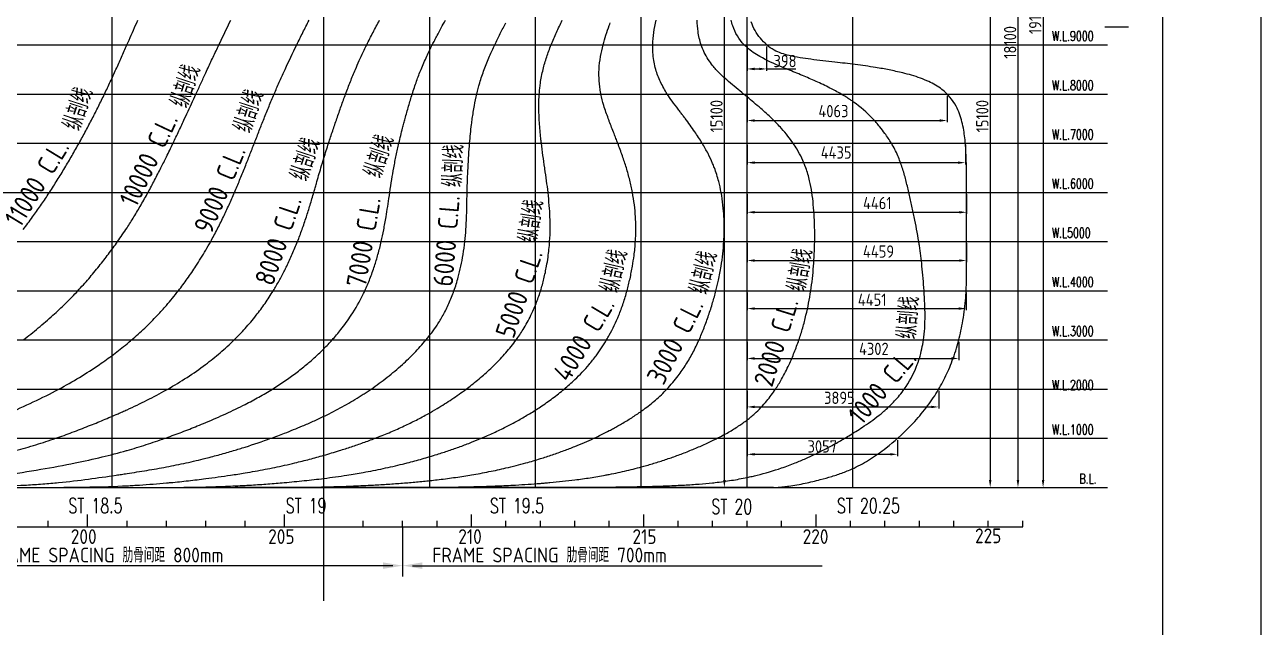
# Model space of a CAD drawing. Extents: x -990827 to -799530, y -79356 to 40656.
# Drawn here: x -824656 to -799530, y -46286 to -34035 of the extents above; entities that cross this region are included whole.
import ezdxf

# ---------------------------------------------------------------- set-up
doc = ezdxf.new("R2010")
doc.units = 0
doc.header["$MEASUREMENT"] = 0
doc.header["$PDMODE"] = 3
doc.header["$PDSIZE"] = 200
for name, color, linetype in [('CLOUND1', 7, 'Continuous'), ('grid', 7, 'Continuous'), ('sta', 7, 'Continuous')]:
    doc.layers.add(name, color=color, linetype=linetype)
doc.styles.add('ROMANS', font='romans.shx', dxfattribs={"width": 0.7, "height": 125})
doc.styles.get("Standard").update_dxf_attribs({"font": 'gbenor.shx', "bigfont": 'gbcbig.shx'})
doc.dimstyles.new('ISO-25', dxfattribs={"dimtxt": 250, "dimasz": 150, "dimexe": 35, "dimexo": 35, "dimgap": 35, "dimtad": 1, "dimdec": 0, "dimtxsty": 'Standard', "dimcen": 20, "dimclrd": 2, "dimclre": 2, "dimclrt": 2, "dimadec": 0, "dimazin": 0, "dimtfac": 1, "dimtdec": 0, "dimtmove": 0, "dimatfit": 3, "dimfxl": 1.25, "dimarcsym": 0})

# ---------------------------------------------------------------- blocks, each defined once
blk = doc.blocks.new('biaochi')
at = {"color": 253}
for p, q in [((-181560, 0), (0, 0)), ((-19800, 0), (-19800, 125)), ((-19000, 0), (-19000, 250)), ((-18200, 0), (-18200, 125)), ((-17400, 0), (-17400, 125)), ((-16600, 0), (-16600, 125)), ((-15800, 0), (-15800, 125)), ((-15000, 0), (-15000, 250)), ((-14200, 0), (-14200, 125)), ((-13400, 0), (-13400, 125)), ((-12600, 0), (-12600, 125)), ((-11900, 0), (-11900, 125)), ((-11200, 0), (-11200, 250)), ((-10500, 0), (-10500, 125)), ((-9800, 0), (-9800, 125)), ((-9100, 0), (-9100, 125)), ((-8400, 0), (-8400, 125)), ((-7700, 0), (-7700, 250)), ((-7000, 0), (-7000, 125)), ((-6300, 0), (-6300, 125)), ((-5600, 0), (-5600, 125)), ((-4900, 0), (-4900, 125)), ((-4200, 0), (-4200, 250)), ((-3500, 0), (-3500, 125)), ((-2800, 0), (-2800, 125)), ((-2100, 0), (-2100, 125)), ((-1400, 0), (-1400, 125)), ((-700, 0), (-700, 125)), ((0, 0), (0, 125)), ((-12600, -1), (-12600, -1008)), ((-12800, -790), (-21084, -790)), ((-12400, -790), (-4075, -790))]:
    blk.add_line(p, q, dxfattribs=at)
for points in [[(-13000, -723), (-13000, -856), (-12600, -790)], [(-12200, -723), (-12200, -856), (-12600, -790)]]:
    blk.add_solid(points, dxfattribs=at)
at = {"color": 253, "style": 'ROMANS', "width": 0.7}
for s, p in [('ST 18.5', (-19391, 280)), ('ST 19', (-14975, 280)), ('ST 19.5', (-10825, 280)), ('ST 20', (-6325, 260)), ('ST 20.25', (-3774, 280))]:
    blk.add_text(s, height=300, dxfattribs=at).set_placement(p)
at = {"color": 253}
for s, p in [('200', (-19342, -349)), ('205', (-15331, -349)), ('210', (-11469, -349)), ('215', (-7929, -349)), ('220', (-4471, -349)), ('225', (-969, -333)), ('FRAME SPACING 肋骨间距 800mm', (-21018, -724)), ('FRAME SPACING 肋骨间距 700mm', (-11995, -724))]:
    blk.add_text(s, height=300, dxfattribs=at).set_placement(p)
blk = doc.blocks.new('*D16')
at = {"layer": 'CLOUND1', "color": 2, "lineweight": -2, "transparency": 16777216}
for p, q in [((-809977, -34479), (-809977, -34969)), ((-809580, -34479), (-809580, -34969)), ((-809827, -34934), (-809730, -34934)), ((-809580, -34934), (-808984, -34934))]:
    blk.add_line(p, q, dxfattribs=at)
at = {"layer": 'CLOUND1', "color": 2, "transparency": 16777216}
for points in [[(-809827, -34909), (-809827, -34959), (-809977, -34934)], [(-809730, -34909), (-809730, -34959), (-809580, -34934)]]:
    blk.add_solid(points, dxfattribs=at)
at = {"layer": 'Defpoints', "color": 0, "transparency": 16777216}
for p in [(-809977, -34444), (-809580, -34444), (-809580, -34934)]:
    blk.add_point(p, dxfattribs=at)
at = {"layer": 'CLOUND1', "color": 2, "transparency": 16777216, "insert": (-809207, -34774), "char_height": 250, "attachment_point": 5}
blk.add_mtext('398', dxfattribs=at)
blk = doc.blocks.new('*D17')
at = {"layer": 'CLOUND1', "color": 2, "lineweight": -2, "transparency": 16777216}
for p, q in [((-809977, -35479), (-809977, -36018)), ((-805914, -35479), (-805914, -36018)), ((-809827, -35983), (-806064, -35983))]:
    blk.add_line(p, q, dxfattribs=at)
at = {"layer": 'CLOUND1', "color": 2, "transparency": 16777216}
for points in [[(-809827, -35958), (-809827, -36008), (-809977, -35983)], [(-806064, -35958), (-806064, -36008), (-805914, -35983)]]:
    blk.add_solid(points, dxfattribs=at)
at = {"layer": 'Defpoints', "color": 0, "transparency": 16777216}
for p in [(-809977, -35444), (-805914, -35444), (-805914, -35983)]:
    blk.add_point(p, dxfattribs=at)
at = {"layer": 'CLOUND1', "color": 2, "transparency": 16777216, "insert": (-808223, -35791), "char_height": 250, "attachment_point": 5}
blk.add_mtext('4063', dxfattribs=at)
blk = doc.blocks.new('*D18')
at = {"layer": 'CLOUND1', "color": 2, "lineweight": -2, "transparency": 16777216}
for p, q in [((-809977, -36479), (-809977, -36874)), ((-805543, -36479), (-805543, -36874)), ((-809827, -36839), (-805693, -36839))]:
    blk.add_line(p, q, dxfattribs=at)
at = {"layer": 'CLOUND1', "color": 2, "transparency": 16777216}
for points in [[(-809827, -36814), (-809827, -36864), (-809977, -36839)], [(-805693, -36814), (-805693, -36864), (-805543, -36839)]]:
    blk.add_solid(points, dxfattribs=at)
at = {"layer": 'Defpoints', "color": 0, "transparency": 16777216}
for p in [(-809977, -36444), (-805543, -36444), (-805543, -36839)]:
    blk.add_point(p, dxfattribs=at)
at = {"layer": 'CLOUND1', "color": 2, "transparency": 16777216, "insert": (-808168, -36633), "char_height": 250, "attachment_point": 5}
blk.add_mtext('4435', dxfattribs=at)
blk = doc.blocks.new('*D19')
at = {"layer": 'CLOUND1', "color": 2, "lineweight": -2, "transparency": 16777216}
for p, q in [((-809977, -37479), (-809977, -37883)), ((-805516, -37479), (-805516, -37883)), ((-809827, -37848), (-805666, -37848))]:
    blk.add_line(p, q, dxfattribs=at)
at = {"layer": 'CLOUND1', "color": 2, "transparency": 16777216}
for points in [[(-809827, -37823), (-809827, -37873), (-809977, -37848)], [(-805666, -37823), (-805666, -37873), (-805516, -37848)]]:
    blk.add_solid(points, dxfattribs=at)
at = {"layer": 'Defpoints', "color": 0, "transparency": 16777216}
for p in [(-809977, -37444), (-805516, -37444), (-805516, -37848)]:
    blk.add_point(p, dxfattribs=at)
at = {"layer": 'CLOUND1', "color": 2, "transparency": 16777216, "insert": (-807331, -37661), "char_height": 250, "attachment_point": 5}
blk.add_mtext('4461', dxfattribs=at)
blk = doc.blocks.new('*D20')
at = {"layer": 'CLOUND1', "color": 2, "lineweight": -2, "transparency": 16777216}
for p, q in [((-809977, -38479), (-809977, -38864)), ((-805518, -38479), (-805518, -38864)), ((-809827, -38829), (-805668, -38829))]:
    blk.add_line(p, q, dxfattribs=at)
at = {"layer": 'CLOUND1', "color": 2, "transparency": 16777216}
for points in [[(-809827, -38804), (-809827, -38854), (-809977, -38829)], [(-805668, -38804), (-805668, -38854), (-805518, -38829)]]:
    blk.add_solid(points, dxfattribs=at)
at = {"layer": 'Defpoints', "color": 0, "transparency": 16777216}
for p in [(-809977, -38444), (-805518, -38444), (-805518, -38829)]:
    blk.add_point(p, dxfattribs=at)
at = {"layer": 'CLOUND1', "color": 2, "transparency": 16777216, "insert": (-807307, -38646), "char_height": 250, "attachment_point": 5}
blk.add_mtext('4459', dxfattribs=at)
blk = doc.blocks.new('*D21')
at = {"layer": 'CLOUND1', "color": 2, "lineweight": -2, "transparency": 16777216}
for p, q in [((-809977, -39479), (-809977, -39841)), ((-805527, -39479), (-805527, -39841)), ((-809827, -39806), (-805677, -39806))]:
    blk.add_line(p, q, dxfattribs=at)
at = {"layer": 'CLOUND1', "color": 2, "transparency": 16777216}
for points in [[(-809827, -39781), (-809827, -39831), (-809977, -39806)], [(-805677, -39781), (-805677, -39831), (-805527, -39806)]]:
    blk.add_solid(points, dxfattribs=at)
at = {"layer": 'Defpoints', "color": 0, "transparency": 16777216}
for p in [(-809977, -39444), (-805527, -39444), (-805527, -39806)]:
    blk.add_point(p, dxfattribs=at)
at = {"layer": 'CLOUND1', "color": 2, "transparency": 16777216, "insert": (-807436, -39627), "char_height": 250, "attachment_point": 5}
blk.add_mtext('4451', dxfattribs=at)
blk = doc.blocks.new('*D22')
at = {"layer": 'CLOUND1', "color": 2, "lineweight": -2, "transparency": 16777216}
for p, q in [((-809977, -40479), (-809977, -40855)), ((-805676, -40479), (-805676, -40855)), ((-809827, -40820), (-805826, -40820))]:
    blk.add_line(p, q, dxfattribs=at)
at = {"layer": 'CLOUND1', "color": 2, "transparency": 16777216}
for points in [[(-809827, -40795), (-809827, -40845), (-809977, -40820)], [(-805826, -40795), (-805826, -40845), (-805676, -40820)]]:
    blk.add_solid(points, dxfattribs=at)
at = {"layer": 'Defpoints', "color": 0, "transparency": 16777216}
for p in [(-809977, -40444), (-805676, -40444), (-805676, -40820)]:
    blk.add_point(p, dxfattribs=at)
at = {"layer": 'CLOUND1', "color": 2, "transparency": 16777216, "insert": (-807402, -40625), "char_height": 250, "attachment_point": 5}
blk.add_mtext('4302', dxfattribs=at)
blk = doc.blocks.new('*D23')
at = {"layer": 'CLOUND1', "color": 2, "lineweight": -2, "transparency": 16777216}
for p, q in [((-809977, -41479), (-809977, -41841)), ((-806083, -41479), (-806083, -41841)), ((-809827, -41806), (-806233, -41806))]:
    blk.add_line(p, q, dxfattribs=at)
at = {"layer": 'CLOUND1', "color": 2, "transparency": 16777216}
for points in [[(-809827, -41781), (-809827, -41831), (-809977, -41806)], [(-806233, -41781), (-806233, -41831), (-806083, -41806)]]:
    blk.add_solid(points, dxfattribs=at)
at = {"layer": 'Defpoints', "color": 0, "transparency": 16777216}
for p in [(-809977, -41444), (-806083, -41444), (-806083, -41806)]:
    blk.add_point(p, dxfattribs=at)
at = {"layer": 'CLOUND1', "color": 2, "transparency": 16777216, "insert": (-808102, -41621), "char_height": 250, "attachment_point": 5}
blk.add_mtext('3895', dxfattribs=at)
blk = doc.blocks.new('*D24')
at = {"layer": 'CLOUND1', "color": 2, "lineweight": -2, "transparency": 16777216}
for p, q in [((-809977, -42479), (-809977, -42804)), ((-806920, -42479), (-806920, -42804)), ((-809827, -42769), (-807070, -42769))]:
    blk.add_line(p, q, dxfattribs=at)
at = {"layer": 'CLOUND1', "color": 2, "transparency": 16777216}
for points in [[(-809827, -42744), (-809827, -42794), (-809977, -42769)], [(-807070, -42744), (-807070, -42794), (-806920, -42769)]]:
    blk.add_solid(points, dxfattribs=at)
at = {"layer": 'Defpoints', "color": 0, "transparency": 16777216}
for p in [(-809977, -42444), (-806920, -42444), (-806920, -42769)]:
    blk.add_point(p, dxfattribs=at)
at = {"layer": 'CLOUND1', "color": 2, "transparency": 16777216, "insert": (-808449, -42609), "char_height": 250, "attachment_point": 5}
blk.add_mtext('3057', dxfattribs=at)
blk = doc.blocks.new('*D25')
at = {"layer": 'CLOUND1', "color": 2, "lineweight": -2, "transparency": 16777216}
for p, q in [((-810012, -28344), (-810474, -28344)), ((-810439, -43294), (-810439, -28494)), ((-810012, -43444), (-810474, -43444))]:
    blk.add_line(p, q, dxfattribs=at)
at = {"layer": 'CLOUND1', "color": 2, "transparency": 16777216}
for points in [[(-810464, -28494), (-810414, -28494), (-810439, -28344)], [(-810464, -43294), (-810414, -43294), (-810439, -43444)]]:
    blk.add_solid(points, dxfattribs=at)
at = {"layer": 'Defpoints', "color": 0, "transparency": 16777216}
for p in [(-810439, -28344), (-809977, -28344), (-809977, -43444)]:
    blk.add_point(p, dxfattribs=at)
at = {"layer": 'CLOUND1', "color": 2, "transparency": 16777216, "insert": (-810599, -35894), "char_height": 250, "attachment_point": 5, "rotation": 90}
blk.add_mtext('15100', dxfattribs=at)
blk = doc.blocks.new('*D27')
at = {"layer": 'CLOUND1', "color": 2, "lineweight": -2, "transparency": 16777216}
for p, q in [((-807664, -28344), (-805003, -28344)), ((-805038, -28494), (-805038, -43294)), ((-807664, -43444), (-805003, -43444))]:
    blk.add_line(p, q, dxfattribs=at)
at = {"layer": 'CLOUND1', "color": 2, "transparency": 16777216}
for points in [[(-805063, -28494), (-805013, -28494), (-805038, -28344)], [(-805063, -43294), (-805013, -43294), (-805038, -43444)]]:
    blk.add_solid(points, dxfattribs=at)
at = {"layer": 'Defpoints', "color": 0, "transparency": 16777216}
for p in [(-807699, -28344), (-807699, -43444), (-805038, -43444)]:
    blk.add_point(p, dxfattribs=at)
at = {"layer": 'CLOUND1', "color": 2, "transparency": 16777216, "insert": (-805198, -35894), "char_height": 250, "attachment_point": 5, "rotation": 90}
blk.add_mtext('15100', dxfattribs=at)
blk = doc.blocks.new('*D28')
at = {"layer": 'CLOUND1', "color": 2, "lineweight": -2, "transparency": 16777216}
for p, q in [((-805862, -25344), (-804438, -25344)), ((-804473, -25494), (-804473, -43294)), ((-805862, -43444), (-804438, -43444))]:
    blk.add_line(p, q, dxfattribs=at)
at = {"layer": 'CLOUND1', "color": 2, "transparency": 16777216}
for points in [[(-804498, -25494), (-804448, -25494), (-804473, -25344)], [(-804498, -43294), (-804448, -43294), (-804473, -43444)]]:
    blk.add_solid(points, dxfattribs=at)
at = {"layer": 'Defpoints', "color": 0, "transparency": 16777216}
for p in [(-805897, -25344), (-805897, -43444), (-804473, -43444)]:
    blk.add_point(p, dxfattribs=at)
at = {"layer": 'CLOUND1', "color": 2, "transparency": 16777216, "insert": (-804633, -34394), "char_height": 250, "attachment_point": 5, "rotation": 90}
blk.add_mtext('18100', dxfattribs=at)
blk = doc.blocks.new('*D29')
at = {"layer": 'CLOUND1', "color": 2, "lineweight": -2, "transparency": 16777216}
for p, q in [((-805262, -24344), (-803928, -24344)), ((-803963, -24494), (-803963, -43294)), ((-805827, -43444), (-803928, -43444))]:
    blk.add_line(p, q, dxfattribs=at)
at = {"layer": 'CLOUND1', "color": 2, "transparency": 16777216}
for points in [[(-803988, -24494), (-803938, -24494), (-803963, -24344)], [(-803988, -43294), (-803938, -43294), (-803963, -43444)]]:
    blk.add_solid(points, dxfattribs=at)
at = {"layer": 'Defpoints', "color": 0, "transparency": 16777216}
for p in [(-805297, -24344), (-805862, -43444), (-803963, -43444)]:
    blk.add_point(p, dxfattribs=at)
at = {"layer": 'CLOUND1', "color": 2, "transparency": 16777216, "insert": (-804123, -33894), "char_height": 250, "attachment_point": 5, "rotation": 90}
blk.add_mtext('19100', dxfattribs=at)

msp = doc.modelspace()

# ---------------------------------------------------------------- linework, layer by layer
msp.add_line((-799529.8, -79355.7), (-799529.8, 4644.3))
at = {"color": 2}
msp.add_line((-809439.8, -43443.5), (-820380.4, -43443.5), dxfattribs=at)
at = {"color": 6}
msp.add_lwpolyline([(-801529.8, -77355.7), (-801529.8, 2644.3)], dxfattribs=at)
at = {"color": 171}
for points in [[(-824686, -38197.6, 0.0070254), (-824496.2, -37943.5, 0.0059725), (-824334.9, -37715.5, 0.0055279), (-824177.4, -37481.6), (-824152.5, -37443.5, 0.0053286), (-823994.8, -37196.2, 0.0044219), (-823840.6, -36943.5, 0.0040143), (-823695, -36695.6, 0.0037957), (-823552.2, -36443.5, 0.0036954), (-823416.6, -36195.6, 0.0039094), (-823283.7, -35943.5, 0.0037795), (-823157.7, -35695.5, 0.0034678), (-823034.3, -35443.5, 0.0031472), (-822916.7, -35195.1, 0.0025361), (-822801.1, -34943.5, 0.0020187), (-822689.2, -34694.3, 0.0006684), (-822578.4, -34443.5), (-822535.7, -34346.7, -0.0000696), (-822446.8, -34144.8, -0.0010296), (-822357.5, -33943.5, -0.0016247)], [(-863868.4, -43443.5), (-819521.6, -43443.5, 0.0008977), (-819377.4, -43443.3, 0.0025098), (-818975.3, -43439.8, 0.0026115), (-818577.4, -43432.3, 0.0027524), (-818175, -43420.4, 0.0030675), (-817777.4, -43404, 0.0016434), (-817570.1, -43393.5, 0.0025634), (-817272, -43375.9, 0.0033375), (-816977.4, -43355, 0.0017469), (-816836, -43343.5, 0.0037232), (-816554.6, -43317.6, 0.0043171), (-816277.4, -43287.5, 0.0056927), (-815940.5, -43244.1, 0.0065477), (-815611.1, -43193.5), (-815577.4, -43187.8, 0.0074406), (-815222.5, -43122.1, 0.0080333), (-814877.4, -43047, 0.0049395), (-814672.9, -42997, 0.0050054), (-814472.1, -42943.5, 0.003761), (-814323.8, -42901.3, 0.0038408), (-814177.4, -42857.2, 0.0066235), (-813933.5, -42778.1, 0.0070643), (-813695.4, -42693.5, 0.0067881), (-813477.4, -42609.3, 0.0063165), (-813283.4, -42528.5, 0.006625), (-813093.7, -42443.5, 0.0058487), (-812933.9, -42367.2, 0.0063021), (-812777.4, -42287.7, 0.0036511), (-812690.1, -42241.1, 0.003742), (-812604, -42193.5, 0.0098102), (-812398, -42072.3, 0.012395), (-812199.8, -41943.5, 0.0042325), (-812138.1, -41900.5, 0.0044403), (-812077.4, -41856.5, 0.0193542), (-811839.2, -41666, 0.0248405), (-811606.4, -41443.5, 0.0141428), (-811488.3, -41311.6, 0.0137742), (-811377.4, -41172.9, 0.0106145), (-811296.1, -41060.2, 0.0104141), (-811219.1, -40943.5, 0.0196571), (-811079, -40700.7, 0.0158364), (-810954.1, -40443.5, 0.0130079), (-810851.9, -40198.2, 0.010282), (-810759.5, -39943.5, 0.0095425), (-810677.4, -39686, 0.0045355), (-810642.8, -39565.7, 0.0050828), (-810610.1, -39443.5, 0.0093591), (-810559.5, -39229.5, 0.0137887), (-810505.7, -38943.5, 0.0245961), (-810450.9, -38443.5, 0.0097214), (-810443.2, -38254.5, 0.018621), (-810448.3, -37943.5, 0.0130806), (-810467.5, -37701.4, 0.0186864), (-810504.7, -37443.5, 0.0179043), (-810552.7, -37224.9, 0.0278335), (-810642.1, -36943.5, 0.0091486), (-810677.4, -36855.6, 0.0198404), (-810771.2, -36656.1, 0.016094), (-810890.6, -36443.5, 0.0151193), (-811042, -36209.3, 0.0103102), (-811233.7, -35943.5, 0.0017209), (-811280.9, -35881.3, 0.0003161), (-811328.5, -35819, -0.0000368), (-811353, -35787, -0.00045), (-811377.4, -35755, -0.0054482), (-811499.9, -35590.7, -0.0152063), (-811600.5, -35443.5, -0.0314584), (-811737, -35197.2, -0.0411257), (-811832.7, -34943.5, -0.0481965), (-811887.6, -34646.4, -0.0274111), (-811893.9, -34443.5, -0.0294494), (-811873.3, -34193.4, -0.0190263), (-811828, -33943.5, -0.0159335)], [(-863868.4, -43443.5), (-814362.8, -43443.5), (-814177.4, -43443.5, 0.000349), (-813827, -43443, 0.0008435), (-813477.4, -43441.6, 0.0009245), (-813126.8, -43439.1, 0.0006768), (-812777.4, -43435.4, 0.0008819), (-812426.4, -43430.7, 0.001948), (-812077.4, -43424, 0.0025431), (-811725.2, -43414, 0.0036912), (-811377.4, -43399.9, 0.0007608), (-811314.6, -43396.8, 0.0008743), (-811252, -43393.5, 0.0050729), (-810952.1, -43374.1, 0.0077746), (-810677.4, -43349.3, 0.0017295), (-810624.8, -43343.5, 0.0115842), (-810293.9, -43298.3, 0.0121142), (-809977.4, -43239.6, 0.0040699), (-809875.5, -43217.3, 0.0043287), (-809775.1, -43193.5, 0.0223028), (-809277.4, -43047.4, 0.0064059), (-809136.1, -42996.9, 0.0061665), (-808997.8, -42943.5, 0.0094117), (-808784.3, -42853.4, 0.0085544), (-808577.4, -42757.2, 0.0025829), (-808513.3, -42725.6, 0.0024523), (-808449.8, -42693.5, 0.0083832), (-808220.3, -42571.3, 0.0063583), (-807996.7, -42443.5, 0.003296), (-807877.4, -42372.3, 0.0046342), (-807735.1, -42284.2, 0.0065839), (-807595.6, -42193.5, 0.0101446), (-807421.9, -42072.2, 0.0146537), (-807256, -41943.5, 0.0039745), (-807216.4, -41910.4, 0.0042568), (-807177.4, -41876.7, 0.0245528), (-806980.4, -41685.3, 0.0338666), (-806783.6, -41443.5, 0.0607626), (-806532.9, -40977.9, 0.0041073), (-806519.8, -40943.5, 0.0072555), (-806497.8, -40881.8, 0.0071739), (-806477.4, -40818.6, 0.0209853), (-806426.7, -40625.2, 0.0174319), (-806393.7, -40443.5, 0.0200911), (-806369.2, -40209.5, 0.016935), (-806361, -39943.5, 0.0113051), (-806367, -39710.8, 0.0035948), (-806381.9, -39443.5, 0.0050335), (-806400.2, -39192.5, 0.0060462), (-806424, -38943.5, 0.0051889), (-806448.7, -38733.9, 0.0045545), (-806477.4, -38525.8, 0.0009186), (-806483.5, -38484.6, 0.0011043), (-806489.8, -38443.5, 0.0066622), (-806532.3, -38192.4, 0.0050439), (-806580.4, -37943.5, 0.0043165), (-806633.8, -37692.8, 0.0028061), (-806690.6, -37443.5, 0.0051707), (-806752.2, -37191.5, 0.0162219), (-806824.2, -36943.5, 0.0215407), (-806915.4, -36699.7, 0.0335747), (-807045, -36443.5, 0.0137925), (-807108.5, -36342.9, 0.0101939), (-807177.4, -36244.5, 0.0134801), (-807281.1, -36110.4, 0.0193032), (-807428.5, -35943.5, 0.0459241), (-807813.8, -35607.8, 0.0067462), (-807877.4, -35563.2, 0.0092893), (-807970.3, -35502.5, 0.0084406), (-808067.8, -35443.5, 0.0160062), (-808293.6, -35321.6, 0.0097108), (-808577.4, -35186.8, 0.0064898), (-808851.7, -35067.3, 0.0040206), (-809152.6, -34943.5), (-809178.9, -34933, -0.0003821), (-809228.3, -34913.1, -0.0017326), (-809277.4, -34893.1, -0.0283506), (-809720.5, -34681, -0.0552524), (-809977.4, -34500.1, -0.0091979), (-810007.9, -34472.1, -0.0096646), (-810036.8, -34443.5, -0.1170008), (-810269.2, -34054.5, -0.0249964), (-810298.2, -33943.5, -0.0439665)], [(-825087.4, -43193.5, 0.0060319), (-824327.2, -43074.1, 0.0084298), (-823628.7, -42943.5, 0.0080288), (-823084.5, -42823.1, 0.0106194), (-822587.3, -42693.5), (-822577.4, -42690.7, 0.0087251), (-822187.5, -42572.4, 0.0070647), (-821806.7, -42443.5), (-821777.4, -42433.1, 0.0054716), (-821460.5, -42316.2, 0.0050782), (-821148.4, -42193.5, 0.00287), (-820977.4, -42123.2, 0.0038565), (-820770.8, -42034.9, 0.0047208), (-820566.8, -41943.5, 0.0049986), (-820370.5, -41851, 0.0057905), (-820177.4, -41754.8, 0.0093262), (-819896.5, -41604.2, 0.0111359), (-819624.3, -41443.5, 0.0054895), (-819499.7, -41364.4, 0.0057484), (-819377.4, -41282.6, 0.0114135), (-819148.6, -41118.2, 0.0124496), (-818928.6, -40943.5, 0.0109665), (-818749.5, -40787.1, 0.0117979), (-818577.4, -40622.5, 0.0062994), (-818491.6, -40534.3, 0.0067322), (-818407.9, -40443.5, 0.0155992), (-818231.2, -40233.9, 0.0223097), (-818021.8, -39943.5, 0.0313663), (-817777.4, -39514.2, 0.0049055), (-817743.7, -39443.5, 0.0159763), (-817640.1, -39200.5, 0.0143296), (-817548.5, -38943.5, 0.0118818), (-817477.7, -38706.7, 0.0105083), (-817411.8, -38443.5, 0.0082277), (-817361.5, -38204.9, 0.006212), (-817314.2, -37943.5, 0.0037787), (-817279.6, -37728, 0.0007484), (-817246.7, -37510.4), (-817236.7, -37443.5, -0.0018038), (-817196.8, -37183.9, -0.0055038), (-817156.2, -36943.5, -0.0067028), (-817107, -36690.5, -0.0056237), (-817052.7, -36443.5, -0.003252), (-817015.8, -36288.9, -0.0027367), (-816977.4, -36136.1, -0.001619), (-816952.2, -36039.5, -0.0014312), (-816926.6, -35943.5, -0.0042373), (-816856.1, -35691, -0.0065944), (-816781.2, -35443.5, -0.0085737), (-816693, -35181.1, -0.0110969), (-816602.6, -34943.5, -0.0128358), (-816484.7, -34673.4, -0.0070094), (-816373.4, -34443.5, -0.0024074), (-816325.7, -34349.7, -0.0022681), (-816277.4, -34256.7, -0.0036771), (-816193.1, -34099.1, -0.0030847), (-816107.2, -33943.5, -0.0044216)], [(-825013, -41943.5, 0.008388), (-824480.8, -41704, 0.0132136), (-823963, -41443.5, 0.012538), (-823542.7, -41204.3, 0.0142928), (-823137.1, -40943.5, 0.010945), (-822852.7, -40739.8, 0.0119719), (-822577.4, -40522.7, 0.004331), (-822483.4, -40443.5, 0.0130274), (-822215.8, -40201.6, 0.0136991), (-821959.3, -39943.5, 0.0101545), (-821777.4, -39742.2, 0.0070362), (-821653.5, -39595.2, 0.0068332), (-821532.8, -39443.5, 0.0104604), (-821351.6, -39199, 0.0099409), (-821177.9, -38943.5, 0.0059357), (-821076.3, -38783.4, 0.005748), (-820977.4, -38619.2, 0.0059496), (-820877.2, -38443.5, 0.0078535), (-820745.6, -38197.4, 0.0068745), (-820619.3, -37943.5, 0.0059514), (-820504.2, -37696.3, 0.0044872), (-820392.8, -37443.5, 0.0037523), (-820288.3, -37195.3, 0.0027451), (-820186.1, -36943.5), (-820177.4, -36921.9, 0.0016632), (-820083.2, -36683.2, 0.0003732), (-819989.7, -36443.5), (-819982.8, -36425.9, -0.0003357), (-819888.6, -36184.2, -0.0016071), (-819793.7, -35943.5, -0.0024019), (-819692.1, -35691.8, -0.0039224), (-819588.2, -35443.5, -0.003937), (-819484, -35205.1, -0.0028371), (-819377.4, -34970), (-819365.2, -34943.5, -0.0052384), (-819128.1, -34443.5, -0.0025891), (-819004, -34192.2, -0.0023484), (-818878.2, -33943.5, -0.0024002)], [(-824718.8, -43443.5, 0.0007402), (-824447.8, -43443.1, 0.0004017), (-824177.4, -43442.1, 0.0026875), (-823329.6, -43433.8, 0.0092144), (-822577.4, -43408.5, 0.0017875), (-822449.6, -43401.4, 0.0012949), (-822322.5, -43393.5, 0.002771), (-822048.2, -43374.3, 0.0037168), (-821777.4, -43351.8, 0.0012277), (-821688.7, -43343.5, 0.0044424), (-821330.2, -43306.1, 0.0036134), (-820977.4, -43263.4, 0.0025123), (-820724.1, -43229.6, 0.0027498), (-820473.3, -43193.5, 0.0017607), (-820324.8, -43170.8, 0.0021111), (-820177.4, -43147, 0.0063677), (-819772.2, -43074.6, 0.0074091), (-819377.4, -42992.8, 0.0041713), (-819164.5, -42943.5, 0.0057634), (-818868, -42868.6, 0.0054239), (-818577.4, -42788.3, 0.002895), (-818418.9, -42741.6, 0.0027308), (-818262.1, -42693.5, 0.0044319), (-818017.6, -42614.7, 0.0053206), (-817777.4, -42532, 0.0028513), (-817656.9, -42488.3, 0.0029875), (-817537.6, -42443.5, 0.0076808), (-817253.3, -42329.7, 0.0092181), (-816977.4, -42208.3), (-816945.7, -42193.5, 0.0089685), (-816697.8, -42072.1, 0.0093602), (-816457.9, -41943.5, 0.0072608), (-816277.4, -41838.9, 0.0126047), (-815975.5, -41647.5, 0.0130836), (-815687.6, -41443.5, 0.0053038), (-815577.4, -41359.2, 0.0130995), (-815333.1, -41157.5, 0.0159998), (-815102.6, -40943.5, 0.0090166), (-814987.7, -40825.6, 0.0100135), (-814877.4, -40703.5, 0.0105553), (-814771.5, -40575.9, 0.0114059), (-814670.9, -40443.5, 0.0180511), (-814530, -40233.2, 0.0252125), (-814370.3, -39943.5, 0.0193816), (-814266.1, -39706.8, 0.017757), (-814177.4, -39456.1), (-814173.5, -39443.5, 0.0159117), (-814106.1, -39199.5, 0.0144078), (-814051.8, -38943.5, 0.0099768), (-814022.4, -38761.4, 0.0180348), (-813989.3, -38443.5, 0.0154197), (-813979.1, -38168.3, 0.0119003), (-813983.1, -37943.5, 0.0103874), (-813997.4, -37713, 0.0056834), (-814022.9, -37443.5, 0.0079964), (-814051.6, -37209.1, 0.0016234), (-814086.2, -36965.5), (-814089.4, -36943.5, -0.0013218), (-814125.1, -36693, -0.0048156), (-814157.6, -36443.5, -0.0021378), (-814167.9, -36354.3, -0.0024839), (-814177.4, -36265.4, -0.0051526), (-814192.2, -36103.8, -0.0070838), (-814202.8, -35943.5, -0.0136054), (-814209.4, -35683.1, -0.0174579), (-814200.5, -35443.5, -0.0086164), (-814190.8, -35334.8, -0.0088376), (-814177.4, -35227.2, -0.0120164), (-814153.5, -35084.3, -0.0122819), (-814122.8, -34943.5, -0.0211407), (-814049.8, -34690.5, -0.0149165), (-813958.6, -34443.5, -0.0120921), (-813850, -34192, -0.005198), (-813732.4, -33943.5, -0.0035318)]]:
    msp.add_lwpolyline(points, format="xyb", dxfattribs=at)
at = {"color": 151}
for points in [[(-824685.1, -40443.5, 0.00981), (-824380.4, -40200.3, 0.0104818), (-824084.3, -39943.5, 0.0099353), (-823825.6, -39700, 0.0111451), (-823575.3, -39443.5, 0.0101124), (-823356.1, -39199.1, 0.0089763), (-823144.1, -38943.5, 0.0079298), (-822953.8, -38697.8, 0.0072824), (-822769, -38443.5, 0.0039382), (-822672.4, -38304.1, 0.0043609), (-822577.4, -38162, 0.0034179), (-822507.3, -38053.6, 0.0036316), (-822438.4, -37943.5, 0.0075907), (-822291.6, -37697.2, 0.0057449), (-822149.5, -37443.5, 0.0046975), (-822017.3, -37195.7, 0.0031517), (-821887.9, -36943.5, 0.0023243), (-821777.4, -36722.2, 0.0013619), (-821709.3, -36583.3, 0.0012322), (-821641.7, -36443.5, 0.0020361), (-821523.2, -36194.5, 0.0015786), (-821405.9, -35943.5, 0.0009853), (-821313.6, -35743.2, 0.0001405), (-821221.6, -35542.3), (-821176.4, -35443.5, -0.0004667), (-821077.1, -35227.3, -0.0010924), (-820977.4, -35011.8), (-820945.6, -34943.5, -0.0011123), (-820827.8, -34693, -0.0009022), (-820709.4, -34443.5, -0.0017161), (-820468.8, -33943.5, -0.0010617)], [(-863868.4, -43443.5), (-817022.6, -43443.5), (-816977.4, -43443.5, 0.0010785), (-816626.5, -43442.5, 0.0013475), (-816277.4, -43439.9, 0.0015509), (-815926.1, -43435.2, 0.0020211), (-815577.4, -43428, 0.0023833), (-815225.4, -43417.7, 0.0033024), (-814877.4, -43403.6, 0.0019758), (-814680.8, -43393.5, 0.0026605), (-814427.6, -43378.2, 0.0033272), (-814177.4, -43360.1, 0.0013989), (-814079.8, -43352.1, 0.0015111), (-813982.8, -43343.5, 0.0042009), (-813728, -43318.2, 0.0046877), (-813477.4, -43288.8, 0.0064145), (-813164.8, -43245, 0.0078481), (-812860.4, -43193.5, 0.0022831), (-812777.4, -43177.7, 0.0099645), (-812421.2, -43101, 0.0098115), (-812077.4, -43012.5, 0.006821), (-811842.2, -42943.5, 0.0069783), (-811607, -42867.5, 0.0070786), (-811377.4, -42786, 0.007522), (-811139, -42693.5, 0.0077839), (-810904.9, -42594.4, 0.0088102), (-810677.4, -42489, 0.0019154), (-810631.3, -42466.4, 0.0021194), (-810585.5, -42443.5, 0.0124734), (-810355.2, -42319.9, 0.0169146), (-810149.8, -42193.5, 0.0083592), (-810062.2, -42133.4, 0.0094629), (-809977.4, -42070.6, 0.0094217), (-809899.8, -42008.4, 0.0102523), (-809825.1, -41943.5, 0.0368529), (-809577.6, -41684.1, 0.0259672), (-809399.8, -41443.5, 0.0093759), (-809337.1, -41344.7, 0.008352), (-809277.4, -41243, 0.0109339), (-809198.5, -41095.6, 0.0090505), (-809124.7, -40943.5, 0.0133621), (-809019.2, -40698.8, 0.0129281), (-808924.8, -40443.5, 0.0119001), (-808847.7, -40198.3, 0.0115952), (-808780.6, -39943.5, 0.0107366), (-808727.5, -39697.9, 0.010299), (-808683.6, -39443.5, 0.0094809), (-808651.1, -39197.5, 0.0087994), (-808627, -38943.5, 0.0080427), (-808611.9, -38697, 0.0072773), (-808604.2, -38443.5, 0.0068622), (-808603.7, -38221.3, 0.0114489), (-808613.3, -37943.5, 0.0078339), (-808631.7, -37692.7, 0.0158737), (-808661.8, -37443.5, 0.018929), (-808707.3, -37207.4, 0.0294623), (-808785.1, -36943.5, 0.0476136), (-808962.9, -36566.5, 0.0159074), (-809041.4, -36443.5, 0.0181557), (-809148.4, -36298.4, 0.0151739), (-809277.4, -36146.1, 0.0093669), (-809372.5, -36044.4, 0.0079327), (-809473.5, -35943.5, 0.0138142), (-809701, -35735.3, 0.0062291), (-809977.4, -35501.9, 0.000478), (-810013, -35472.7, 0.0002698), (-810048.6, -35443.5), (-810084.7, -35414, -0.0068433), (-810391.6, -35156.3, -0.0307216), (-810609.4, -34943.5, -0.0071099), (-810644.3, -34903.8, -0.0080499), (-810677.4, -34863.8, -0.0250124), (-810765.5, -34741.6, -0.0611542), (-810910.7, -34443.5, -0.0489466), (-810974.9, -34172.8, -0.0306444), (-810991.9, -33943.5, -0.0288175)], [(-863868.4, -43443.5), (-822173.6, -43443.5, 0.0004944), (-821975.3, -43443.3, 0.0005979), (-821777.4, -43442.7, 0.0016571), (-821375.3, -43439.7, 0.0033415), (-820977.4, -43432.7, 0.003892), (-820574.2, -43419.8, 0.0039848), (-820177.4, -43400.9, 0.0013264), (-820051, -43393.5, 0.0035126), (-819714.2, -43370.6, 0.0030975), (-819381.7, -43343.5, 0.0039705), (-818976, -43304.7, 0.0052898), (-818577.4, -43259.2, 0.0035168), (-818341.1, -43227.9, 0.0040843), (-818108.2, -43193.5, 0.0061157), (-817777.4, -43137.8, 0.007758), (-817371.7, -43057.7, 0.0081464), (-816977.4, -42966.8, 0.001936), (-816884.8, -42943.5, 0.006487), (-816577.6, -42860.6, 0.0066721), (-816277.4, -42771.1, 0.0027509), (-816157.6, -42732.8, 0.0029113), (-816039, -42693.5, 0.0060021), (-815805.7, -42611.5, 0.0065663), (-815577.4, -42524.8, 0.0060476), (-815378.6, -42443.5, 0.008204), (-815124.3, -42330.9, 0.0089786), (-814877.4, -42211.4), (-814842.5, -42193.5, 0.0088259), (-814615.5, -42071.9, 0.0093245), (-814395.6, -41943.5, 0.004872), (-814285.5, -41875, 0.0050539), (-814177.4, -41804.7, 0.0127343), (-813928.6, -41630.1, 0.0153887), (-813692.4, -41443.5, 0.0078495), (-813583.2, -41348.8, 0.0082907), (-813477.4, -41250.8, 0.0126164), (-813328.7, -41101, 0.0137549), (-813188, -40943.5, 0.0153372), (-813045.8, -40764.4, 0.0266275), (-812832.4, -40443.5, 0.0076422), (-812777.4, -40347.1, 0.0149471), (-812676.5, -40150, 0.0142288), (-812585.6, -39943.5, 0.0156457), (-812495.1, -39699.5, 0.0142148), (-812417.2, -39443.5, 0.0125866), (-812356.8, -39198.4, 0.0113992), (-812306.8, -38943.5, 0.0099289), (-812274.3, -38730.3, 0.0166451), (-812246.1, -38443.5, 0.0063366), (-812240.7, -38339, 0.0250912), (-812245, -37943.5, 0.0160971), (-812268.2, -37695.1, 0.0151663), (-812307.7, -37443.5, 0.0143043), (-812361.9, -37195, 0.012684), (-812431.1, -36943.5, 0.0107451), (-812509.9, -36702.4, 0.0071979), (-812604.8, -36443.5, 0.0019541), (-812642.7, -36345.5, 0.0003595), (-812681.3, -36247.4, -0.0006185), (-812729.9, -36123.4, -0.0031312), (-812777.4, -35999.7, -0.0008855), (-812787.9, -35971.6, -0.000983), (-812798.3, -35943.5, -0.0130886), (-812889, -35675.7, -0.0251814), (-812948.3, -35443.5, -0.0040012), (-812954.5, -35411.5, -0.0592522), (-812985.1, -34943.5, -0.0305031), (-812955.4, -34683.2, -0.0202274), (-812902.9, -34443.5, -0.0140048), (-812844.9, -34244.9, -0.009264), (-812777.4, -34048.2, -0.0021315), (-812758.1, -33995.8, -0.0019421)], [(-825541.3, -43428.9, 0.0096175), (-824620.9, -43393.5, 0.0043995), (-824290.6, -43371.5, 0.0054479), (-823966.1, -43343.5, 0.0094716), (-823358.6, -43272.8, 0.0030055), (-822800.3, -43193.5, 0.0003874), (-822688.8, -43176.9, 0.0007858), (-822577.4, -43160.1, 0.0035621), (-822174.4, -43095.5, 0.0051455), (-821777.4, -43024.9, 0.0030851), (-821575.2, -42985.4, 0.0039963), (-821375.4, -42943.5, 0.0041974), (-821175.1, -42898.1, 0.0038394), (-820977.4, -42849.9, 0.0054977), (-820691.1, -42774.4, 0.0055743), (-820410.1, -42693.5, 0.0023089), (-820293.3, -42657.9, 0.0021537), (-820177.4, -42621.5, 0.0094506), (-819654.4, -42443.5, 0.0025149), (-819515.3, -42392.5, 0.0026071), (-819377.4, -42340.2, 0.003691), (-819194, -42268.1, 0.0043812), (-819013, -42193.5, 0.0058505), (-818793, -42097.6, 0.0068224), (-818577.4, -41997, 0.0037537), (-818468.9, -41943.5, 0.0131474), (-818115.4, -41754.3, 0.0137161), (-817777.4, -41549.2, 0.0034059), (-817697.4, -41496.9, 0.0036171), (-817618.4, -41443.5, 0.0160479), (-817290.9, -41203.3, 0.0174044), (-816982.5, -40943.5, 0.0157829), (-816740.4, -40710.5, 0.0210216), (-816501, -40443.5, 0.0119508), (-816385.8, -40296.5, 0.0138917), (-816277.4, -40142.5, 0.0091018), (-816215.1, -40044.7, 0.0103084), (-816156.1, -39943.5, 0.0230351), (-816036.2, -39702.4, 0.0189785), (-815933.5, -39443.5, 0.0182969), (-815847.7, -39169.2, 0.0140622), (-815792.9, -38943.5, 0.0134556), (-815749, -38707, 0.0113801), (-815713.6, -38443.5, 0.0096244), (-815691, -38198, 0.0090542), (-815677.2, -37943.5, 0.0043306), (-815673, -37792, 0.0009168), (-815670.2, -37629, -0.0003078), (-815668.8, -37536.1, -0.0015005), (-815667, -37443.5, -0.0046207), (-815658.8, -37184, -0.0024457), (-815647.8, -36943.5, -0.0027714), (-815633.2, -36683.8, -0.0050935), (-815615.9, -36443.5, -0.0047612), (-815598.4, -36253.2, -0.0054578), (-815577.4, -36066.4, -0.0019532), (-815569.5, -36004.7, -0.0022721), (-815561.2, -35943.5, -0.0107743), (-815518.4, -35680.6, -0.0123198), (-815468.5, -35443.5, -0.012668), (-815409.3, -35218.6, -0.0165072), (-815319.4, -34943.5, -0.0155456), (-815211.3, -34672.8, -0.0085538), (-815106.7, -34443.5, -0.0068691), (-814994.3, -34216, -0.0050338), (-814877.4, -33993.1, -0.0004769)], [(-824841.2, -42693.5, 0.008318), (-824428.7, -42574.7, 0.0086949), (-824025.4, -42443.5, 0.0069673), (-823688.3, -42322.1, 0.0048903), (-823356.5, -42193.5, 0.0041292), (-823056.2, -42070.9, 0.0047502), (-822759.4, -41943.5, 0.0015681), (-822668.2, -41903, 0.0017313), (-822577.4, -41862, 0.0088694), (-822171.7, -41668.1, 0.0122361), (-821777.4, -41458.8), (-821750.4, -41443.5, 0.0144583), (-821357.6, -41205.4, 0.0177352), (-820982.5, -40943.5, 0.0158935), (-820684, -40703.8, 0.0172838), (-820400.8, -40443.5, 0.0073952), (-820287.7, -40328.7, 0.0075728), (-820177.4, -40209.9, 0.0081792), (-820063.4, -40079.1, 0.0083604), (-819953, -39943.5, 0.0144899), (-819773.2, -39701, 0.0146686), (-819604.7, -39443.5, 0.0106652), (-819487.9, -39243.7, 0.0096726), (-819377.4, -39035.6, 0.0040226), (-819331.7, -38943.5, 0.0101029), (-819218.5, -38698.4, 0.0091808), (-819112.6, -38443.5, 0.0081333), (-819020.1, -38197.4, 0.0069766), (-818933.4, -37943.5, 0.0055152), (-818858.1, -37703.5, 0.0029229), (-818781.3, -37443.5, 0.0006357), (-818755.3, -37353.2, 0.0001493), (-818729.4, -37262.7, -0.0004336), (-818683.5, -37102.7, -0.0020034), (-818637.1, -36943.5, -0.0029183), (-818577.4, -36746.4, -0.0021061), (-818529.7, -36594.4, -0.0017486), (-818481.2, -36443.5, -0.0025794), (-818397.9, -36192.4, -0.0018255), (-818312.9, -35943.5, -0.0020594), (-818224.9, -35692, -0.0037524), (-818134.6, -35443.5, -0.0048229), (-818037.8, -35190.5, -0.0069962), (-817936.5, -34943.5, -0.0053914), (-817858.3, -34765.5, -0.0046644), (-817777.4, -34591.1, -0.0036928), (-817706, -34443.5, -0.0056828), (-817578, -34191.2, -0.0036952), (-817446.4, -33943.5, -0.0064734)]]:
    msp.add_lwpolyline(points, format="xyb", dxfattribs=at)
at = {"layer": 'grid', "color": 1, "ltscale": 1200}
msp.add_line((-802705.7, -34077.8), (-802228.8, -34077.8), dxfattribs=at)
at = {"layer": 'grid', "color": 251}
for points in [[(-822877.4, -43443.5), (-822877.4, -24443.5)], [(-818577.4, -45746.4), (-818577.4, -24443.5)], [(-816427.4, -43443.5), (-816427.4, -24443.5)], [(-814277.4, -43443.5), (-814277.4, -24443.5)], [(-812127.4, -43443.5), (-812127.4, -24443.5)], [(-807827.4, -43443.5), (-807827.4, -24443.5)], [(-988195.6, -34443.5), (-802657.5, -34443.5)], [(-988195.6, -35443.5), (-802657.5, -35443.5)], [(-988195.6, -36443.5), (-802657.5, -36443.5)], [(-988195.6, -37443.5), (-802657.5, -37443.5)], [(-988195.6, -38443.5), (-802657.5, -38443.5)], [(-988195.6, -39443.5), (-802657.5, -39443.5)], [(-988195.6, -40443.5), (-802657.5, -40443.5)], [(-988195.6, -41443.5), (-802657.5, -41443.5)], [(-988195.6, -42443.5), (-802657.5, -42443.5)], [(-988419.6, -43443.5), (-802657.5, -43443.5)]]:
    msp.add_lwpolyline(points, dxfattribs=at)
at = {"layer": 'grid', "color": 1}
msp.add_lwpolyline([(-809977.4, -43443.5), (-809977.4, -24443.5)], dxfattribs=at)
at = {"layer": 'sta'}
msp.add_lwpolyline([(-809439.8, -43443.5, 0.0035431), (-809420.4, -43443.4, 0.0033809), (-809400.9, -43443, 0.003211), (-809381.5, -43442.3, 0.0030461), (-809362.1, -43441.4, 0.0028886), (-809342.7, -43440.2, 0.0027194), (-809323.3, -43438.9, 0.0025606), (-809303.9, -43437.3, 0.0023925), (-809284.6, -43435.6, 0.0022278), (-809265.2, -43433.6, 0.002076), (-809245.9, -43431.5, 0.0019061), (-809226.5, -43429.3, 0.0017368), (-809207.2, -43426.9, 0.0015765), (-809187.9, -43424.4, 0.0014133), (-809168.6, -43421.7, 0.0012579), (-809149.3, -43419, 0.0010986), (-809130, -43416.2, 0.0141633), (-808798.5, -43356.8, 0.0120025), (-808489.5, -43284.6, 0.0108845), (-808255.9, -43219.1, 0.0155134), (-808026.3, -43141.5, 0.020276), (-807803.3, -43047.8, 0.031853), (-807468.1, -42862, 0.0241289), (-807154.8, -42639.4, 0.0336099), (-806676.8, -42210.3, 0.0226101), (-806405.5, -41906.5, 0.0268356), (-806165.6, -41577.6, 0.025976), (-805979.1, -41253.8, 0.0248373), (-805826.3, -40912.6, 0.0257506), (-805694.3, -40513, 0.0224417), (-805601.3, -40102.4, 0.0233256), (-805540, -39642.4, 0.0094421), (-805526, -39430.5, 0.0067445), (-805518.9, -39218.3, 0.0055892), (-805516.4, -38908, 0.0009538), (-805517.9, -38597.7, -0.0023872), (-805517.9, -37872.6, 0.0015873), (-805516.3, -37333.8, 0.0071364), (-805524.1, -36795, 0.0107755), (-805538.7, -36495.8, 0.0102381), (-805553.6, -36336.3, 0.0134339), (-805576.1, -36177.3, 0.0195017), (-805610.9, -36009.8, 0.0272227), (-805661.1, -35846.5, 0.0353951), (-805731.1, -35691.1, 0.1023382), (-806018.4, -35350.5, 0.0327917), (-806146.5, -35263.8, 0.024063), (-806283.7, -35192.2, 0.0214715), (-806456.6, -35120.9, 0.016255), (-806634.5, -35062.8, 0.0111087), (-806815.5, -35014.4, 0.0114467), (-807090, -34954, 0.0085098), (-807366.5, -34904.6, 0.0081551), (-807779, -34845.2, 0.0036133), (-808192.9, -34795.6, -0.0005509), (-808436.6, -34767.7, -0.0031843), (-808679.9, -34738.1, -0.0088953), (-808902, -34706, -0.0183026), (-809122.6, -34661.8, -0.0246762), (-809278.9, -34616.7, -0.042231), (-809426.8, -34551.7, -0.0531131), (-809578.2, -34444.7, -0.0433346), (-809707.6, -34309.6, -0.0418019), (-809815.2, -34151.5, -0.0454022), (-809893.2, -33978.4, -0.0297974)], format="xyb", dxfattribs=at)

# ---------------------------------------------------------------- block references
at = {"layer": 'grid'}
msp.add_blockref('biaochi', (-804377.4, -44243.4), dxfattribs=at)

# ---------------------------------------------------------------- texts
at = {"layer": 'grid', "color": 253, "style": 'ROMANS', "width": 0.7}
for s, p in [('W.L.9000', (-803781.8, -34365.8)), ('W.L.8000', (-803781.8, -35365.8)), ('W.L.7000', (-803781.8, -36365.8)), ('W.L.6000', (-803781.8, -37365.8)), ('W.L5000', (-803781.8, -38365.8)), ('W.L.4000', (-803781.8, -39365.8)), ('W.L.3000', (-803781.8, -40365.8)), ('W.L.2000', (-803781.8, -41459.6)), ('W.L.1000', (-803781.8, -42365.8)), ('B.L.', (-803223.8, -43365.8))]:
    msp.add_text(s, height=200, dxfattribs=at).set_placement(p)
at = {"layer": 'grid', "color": 151}
for s, rotation, p in [('纵剖线', 71.9483, (-821337.6, -35753.5)), ('纵剖线', 71.9483, (-823521.9, -36216.2)), ('纵剖线', 71.9483, (-820053.5, -36260.8)), ('10000 C.L.', 64.67582, (-822389.3, -37771)), ('纵剖线', 71.9483, (-818902.4, -37241.1)), ('纵剖线', 71.9483, (-817404.8, -37178.8)), ('纵剖线', 87.83686, (-815767.3, -37340.4)), ('8000 C.L.', 71.43847, (-819612.4, -39368.1)), ('6000 C.L.', 85.42056, (-815961.2, -39368.7)), ('纵剖线', 81.03208, (-814241, -38482.9)), ('纵剖线', 76.98709, (-812589.8, -39503.7)), ('纵剖线', 76.21311, (-810776.1, -39538.2)), ('纵剖线', 80.07259, (-808782.6, -39478.5)), ('2000 C.L.', 72.73795, (-809470.3, -41422.4)), ('纵剖线', 85.84303, (-806537.4, -40433.7)), ('4000 C.L.', 59.1781, (-813602.5, -41323.9))]:
    msp.add_text(s, height=400, rotation=rotation, dxfattribs=at).set_placement(p)
at = {"layer": 'grid', "color": 171}
for s, rotation, p in [('11000 C.L.', 58.6063, (-824746.7, -38183.2)), ('9000 C.L.', 67.54406, (-820863.9, -38312.8)), ('7000 C.L.', 80.25663, (-817728.7, -39393.6)), ('5000 C.L.', 71.10802, (-814723.5, -40438.1)), ('3000 C.L.', 63.38446, (-811675.6, -41382.7)), ('1000 C.L.', 50.10401, (-807649.9, -42194.9))]:
    msp.add_text(s, height=400, rotation=rotation, dxfattribs=at).set_placement(p)

# ---------------------------------------------------------------- dimensions: what is measured, and where the dimension line sits
at = {"layer": 'CLOUND1', "color": 1}
for base, p1, p2, picture, middle in [((-803963.4, -43443.5), (-805297.4, -24343.5), (-805861.8, -43443.5), '*D29', (-804123.4, -33893.5)), ((-804473.5, -43443.5), (-805896.8, -25343.5), (-805896.8, -43443.5), '*D28', (-804633.5, -34393.5)), ((-810438.9, -28343.5), (-809977.4, -43443.5), (-809977.4, -28343.5), '*D25', (-810598.9, -35893.5)), ((-805038.3, -43443.5), (-807698.8, -28343.5), (-807698.8, -43443.5), '*D27', (-805198.3, -35893.5))]:
    dim = msp.add_linear_dim(base=base, p1=p1, p2=p2, angle=90, dimstyle='ISO-25', dxfattribs=at)
    dim.commit()
    dim.dimension.update_dxf_attribs({"geometry": picture, "text_midpoint": middle})
for base, p1, p2, picture, middle in [((-809579.6, -34934.4), (-809977.4, -34443.5), (-809579.6, -34443.5), '*D16', (-809206.7, -34774.4)), ((-806920.5, -42769.2), (-809977.4, -42443.5), (-806920.5, -42443.5), '*D24', (-808448.9, -42609.2))]:
    dim = msp.add_linear_dim(base=base, p1=p1, p2=p2, dimstyle='ISO-25', dxfattribs=at)
    dim.commit()
    dim.dimension.update_dxf_attribs({"geometry": picture, "text_midpoint": middle})
for base, p1, p2, picture, middle in [((-805914.4, -35982.6), (-809977.4, -35443.5), (-805914.4, -35443.5), '*D17', (-808223, -35791)), ((-805542.8742, -36839.4677), (-809977.4141, -36443.5245), (-805542.8742, -36443.5245), '*D18', (-808167.7552, -36632.7478)), ((-805516.4, -37848.3), (-809977.4, -37443.5), (-805516.4, -37443.5), '*D19', (-807331.4, -37661.5)), ((-805518.5, -38828.8), (-809977.4, -38443.5), (-805518.5, -38443.5), '*D20', (-807306.8, -38645.7)), ((-805526.6, -39805.7), (-809977.4, -39443.5), (-805526.6, -39443.5), '*D21', (-807435.6, -39626.9)), ((-805675.8, -40819.8), (-809977.4, -40443.5), (-805675.8, -40443.5), '*D22', (-807401.6, -40625.2)), ((-806082.9136, -41805.5246), (-809977.4141, -41443.5245), (-806082.9136, -41443.5245), '*D23', (-808101.8652, -41621.0975))]:
    dim = msp.add_linear_dim(base=base, p1=p1, p2=p2, dimstyle='ISO-25', override={"dimtmove": 2}, dxfattribs=at)
    dim.commit()
    dim.dimension.update_dxf_attribs({"geometry": picture, "text_midpoint": middle, "dimtype": 160})

doc.saveas('drawing.dxf')
